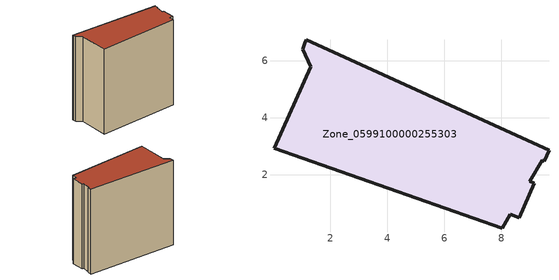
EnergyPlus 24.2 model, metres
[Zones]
Zone_0599100000255303
 floor ground (C_G): 8.03,0.13 0.03,2.93 1.31,5.78 1.03,6.39 1.1,6.62 1.16,6.73 9.67,2.86 9.5,2.47 9.43,2.51 8.99,1.77 9.16,1.71 8.62,0.49 8.31,0.61 z1.95
 wall outside (C_F): 1.16,6.73 1.1,6.62 1.03,6.39 1.31,5.78 0.03,2.93 8.03,0.13 8.31,0.61 8.62,0.49 9.16,1.71 8.99,1.77 9.43,2.51 9.5,2.47 9.67,2.86 1.16,6.73 z1.95:10.58
 roof outside (C_R): 0.03,2.93 8.03,0.13 8.31,0.61 8.62,0.49 9.16,1.71 8.99,1.77 9.43,2.51 9.5,2.47 9.67,2.86 1.16,6.73 1.1,6.62 1.03,6.39 1.31,5.78 z10.58
[BUILDING]
Pand.0599100000255303: North Axis=0; Terrain=City; Loads Convergence Tolerance Value=0.04; Temperature Convergence Tolerance Value=0.4; Solar Distribution=FullExterior; Maximum Number of Warmup Days=25; Minimum Number of Warmup Days=1
[Site:Location]
Rotterdam.The.Hague.AP_ZH_NLD Design_Conditions: Latitude=51.96; Longitude=4.45; Time Zone=1; Elevation=-4.5
[SITE:GROUNDTEMPERATURE:BUILDINGSURFACE]
18, 18, 18, 18, 18, 18, 18, 18, 18, 18, 18, 18
[MATERIAL] Thermal Absorptance=0.9; Solar Absorptance=0.7; Visible Absorptance=0.7
Name | Roughness | Thickness | Conductivity | Density | Specific Heat
G.TI.1946 | MediumSmooth | 0.15 | 1 | 540 | 1210
F.TI.1946 | Rough | 0.3 | 0.857143 | 1920 | 840
R.TI.1946 | MediumRough | 0.2 | 0.1 | 1500 | 1000
[CONSTRUCTION]
C_G: G.TI.1946
C_F: F.TI.1946
C_R: R.TI.1946
[ZONE]
Zone_0599100000255303: Type=1; Multiplier=1; Ceiling Height=Autocalculate; Volume=Autocalculate; Floor Area=autocalculate; Part of Total Floor Area=Yes
[ZONEINFILTRATION:DESIGNFLOWRATE]
Infil_Zone_0599100000255303: Zone or ZoneList or Space or SpaceList=Zone_0599100000255303; Schedule=AlwaysOn; Design Flow Rate Calculation Method=Flow/Area; Flow Rate per Floor Area=0.003; Constant Term Coefficient=1; Temperature Term Coefficient=0; Velocity Term Coefficient=0; Velocity Squared Term Coefficient=0
[HVACTEMPLATE:ZONE:IDEALLOADSAIRSYSTEM]
Zone_0599100000255303: Maximum Heating Supply Air Temperature=50; Minimum Cooling Supply Air Temperature=13; Maximum Heating Supply Air Humidity Ratio=0.0156; Minimum Cooling Supply Air Humidity Ratio=0.0077; Heating Limit=NoLimit; Cooling Limit=NoLimit; Dehumidification Control Type=ConstantSensibleHeatRatio; Cooling Sensible Heat Ratio=0.7; Dehumidification Setpoint=60; Humidification Control Type=None; Humidification Setpoint=30; Outdoor Air Method=None; Outdoor Air Flow Rate per Person=0.00944; Outdoor Air Flow Rate per Zone Floor Area=0; Outdoor Air Flow Rate per Zone=0; Demand Controlled Ventilation Type=None; Outdoor Air Economizer Type=NoEconomizer; Heat Recovery Type=None; Sensible Heat Recovery Effectiveness=0.7; Latent Heat Recovery Effectiveness=0.65
[ZONECONTROL:THERMOSTAT]
ThermostatControl_Zone_0599100000255303: Zone or ZoneList=Zone_0599100000255303; Control Type Schedule=DualSetpointControlType; Control 1=Thermostat_Zone_0599100000255303; Temperature Difference Between Cutout And Setpoint=0
[THERMOSTATSETPOINT:DUALSETPOINT]
Thermostat_Zone_0599100000255303: Heating Setpoint Temperature Schedule=HeatingSetpoint_Zone_0599100000255303; Cooling Setpoint Temperature Schedule=CoolingSetpoint_Zone_0599100000255303
[SCHEDULE:COMPACT]
HeatingSetpoint_Zone_0599100000255303: Through: 12/31, For: AllDays, Until: 24:00, 21
CoolingSetpoint_Zone_0599100000255303: Through: 12/31, For: AllDays, Until: 24:00, 24
DualSetpointControlType: Through: 12/31, For: AllDays, Until: 24:00, 4
AlwaysOn: Through: 12/31, For: AllDays, Until: 24:00, 1
